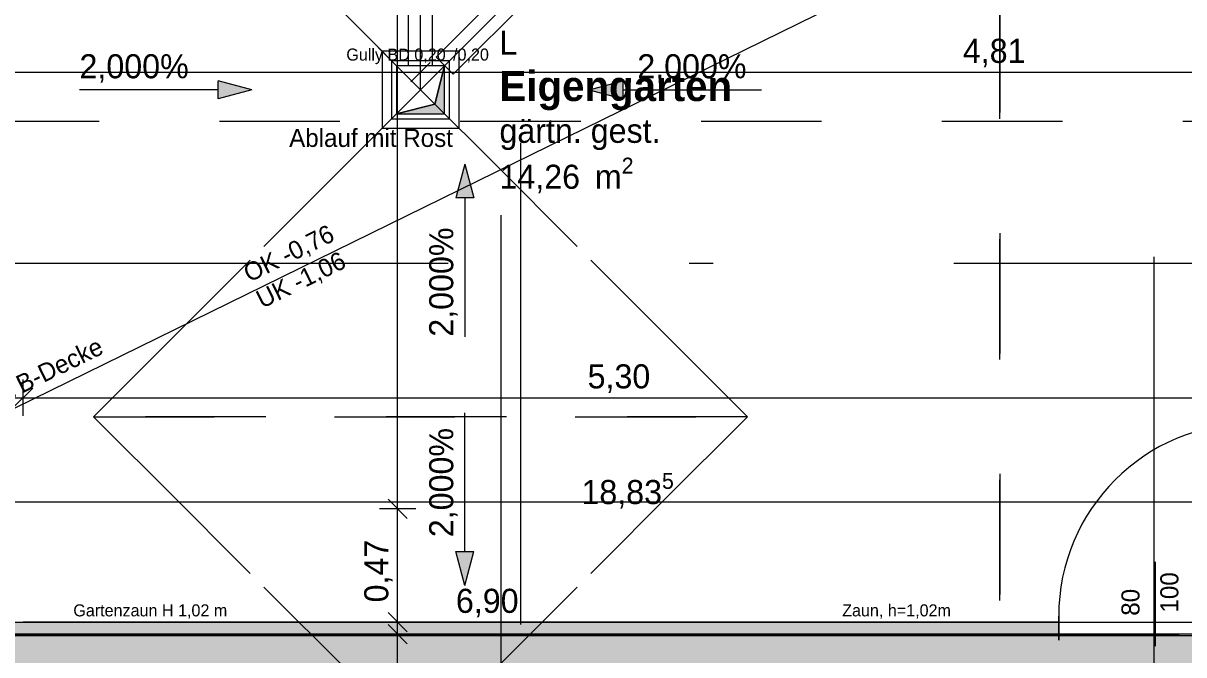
# Model space of a CAD drawing. Header units: metres. Extents: x -3.9 to 83, y -38 to 6.2.
# Drawn here: x 6.935 to 11.754, y -19.626 to -17.004 of the extents above; entities that cross this region are included whole.
import ezdxf

# ---------------------------------------------------------------- set-up
doc = ezdxf.new("R2010")
doc.units = ezdxf.units.M
doc.header["$MEASUREMENT"] = 0
for name, pattern in [('Achse', [0.004, 0.002, -0.001, 0, -0.001]), ('Schnittlinie', [0.006, 0.003, -0.0015, 0, -0.0015]), ('Untersicht', [0.001, 0.0005, -0.0005])]:
    doc.linetypes.add(name, pattern=pattern)
for name, color, linetype in [('0._EG PP_2_000 Achsraster', 7, 'Continuous'), ('0._EG PP_2_140 Geländer transparent', 7, 'Continuous'), ('0._EG PP_2_210 Decke', 7, 'Continuous'), ('0._EG PP_2_220 Bodenaufbau', 7, 'Continuous'), ('0._EG PP_2_221 Bodenaufbau - Abdichtung', 7, 'Continuous'), ('0._EG PP_2_221 Bodenaufbau - Terrassenbelag', 7, 'Continuous'), ('0._EG PP_2_270 Deckendurchbruchsymbol', 7, 'Continuous'), ('0._EG PP_2_611 Entwässerung', 7, 'Continuous'), ('0._EG PP_2_810 Raum', 7, 'Continuous'), ('0._EG PP_2_851 Marker Schnitt', 7, 'Continuous'), ('0._EG PP_2_945 Einreichplan Beschriftung', 7, 'Continuous'), ('0._EG PP_2_950 Polierplan Bemaßung', 7, 'Continuous'), ('0._EG PP_2_955 Polierplan Beschriftung', 7, 'Continuous')]:
    doc.layers.add(name, color=color, linetype=linetype)
doc.styles.add('ERSTELLTER_STIL_10', font='')
doc.styles.add('ERSTELLTER_STIL_2', font='')
doc.styles.get('ERSTELLTER_STIL_10').set_extended_font_data('Eurostile', bold=True)
doc.styles.get('ERSTELLTER_STIL_2').set_extended_font_data('Eurostile')

msp = doc.modelspace()

# ---------------------------------------------------------------- hatches: boundary and pattern name
at = {"layer": '0._EG PP_2_140 Geländer transparent', "linetype": 'Continuous', "lineweight": 13}
msp.add_hatch(color=4, dxfattribs=at).paths.add_polyline_path([(6.685, -19.49), (6.685, -19.54), (11.235, -19.54), (11.235, -19.49)])
at = {"layer": '0._EG PP_2_221 Bodenaufbau - Terrassenbelag', "linetype": 'Continuous', "lineweight": 0, "true_color": 0x111111}
msp.add_hatch(color=250, dxfattribs=at).paths.add_polyline_path([(5.435, -20.735), (10.845, -20.735), (10.845, -20.985), (12.19, -20.985), (12.19, -21.29), (12.46, -21.29), (12.46, -21.16), (12.58, -21.16), (12.58, -21.29), (13.63, -21.29), (13.63, -16.585), (15.075, -16.585), (15.075, -15.075), (12.785, -15.075), (12.785, -15.205), (12.665, -15.205), (12.665, -15.075), (12.37, -15.075), (12.37, -15.28), (12.29, -15.28), (12.29, -19.545), (5.435, -19.545)])
at = {"layer": '0._EG PP_2_270 Deckendurchbruchsymbol', "linetype": 'Continuous', "lineweight": 0, "true_color": 0x000000}
msp.add_hatch(color=18, dxfattribs=at).paths.add_polyline_path([(8.485, -17.38), (8.685, -17.38), (8.685, -17.18), (8.6446, -17.3396)])
at = {"layer": '0._EG PP_2_950 Polierplan Bemaßung', "linetype": 'Continuous', "lineweight": 13, "true_color": 0x6c6cff}
for points in [[(7.885, -17.28), (7.745, -17.2425), (7.745, -17.3175)], [(9.285, -17.28), (9.425, -17.3175), (9.425, -17.2425)], [(8.7684, -17.5889), (8.7309, -17.7289), (8.8059, -17.7289)], [(8.7684, -19.3375), (8.8059, -19.1975), (8.7309, -19.1975)]]:
    msp.add_hatch(color=171, dxfattribs=at).paths.add_polyline_path(points)

# ---------------------------------------------------------------- linework, layer by layer
at = {"layer": '0._EG PP_2_000 Achsraster', "color": 5, "linetype": 'Achse', "lineweight": 0, "ltscale": 1000}
for p, q in [((9, 3), (9, -36)), ((-1.5, -18), (21, -18))]:
    msp.add_line(p, q, dxfattribs=at)
at = {"layer": '0._EG PP_2_140 Geländer transparent', "color": 7, "linetype": 'Continuous', "lineweight": 13, "ltscale": 1000}
msp.add_line((11.635, -19.24), (11.635, -19.59), dxfattribs=at)
at = {"layer": '0._EG PP_2_140 Geländer transparent', "color": 8, "linetype": 'Continuous', "lineweight": 13, "ltscale": 1000}
for p, q in [((11.235, -19.49), (11.235, -19.465)), ((11.235, -19.465), (11.235, -19.565)), ((11.235, -19.54), (11.235, -19.49)), ((11.235, -19.565), (11.235, -19.54))]:
    msp.add_line(p, q, dxfattribs=at)
at = {"layer": '0._EG PP_2_140 Geländer transparent', "color": 7, "linetype": 'Continuous', "lineweight": 18, "ltscale": 1000}
msp.add_line((11.235, -19.49), (11.235, -19.54), dxfattribs=at)
msp.add_line((11.235, -19.49), (11.235, -19.54), dxfattribs=at)
msp.add_line((11.235, -19.49), (11.235, -19.54), dxfattribs=at)
at = {"layer": '0._EG PP_2_140 Geländer transparent', "color": 8, "linetype": 'Untersicht', "lineweight": 13, "ltscale": 1000}
for p, q in [((11.235, -19.49), (12.035, -19.49)), ((11.235, -19.54), (12.035, -19.54))]:
    msp.add_line(p, q, dxfattribs=at)
at = {"layer": '0._EG PP_2_140 Geländer transparent', "color": 7, "linetype": 'Continuous', "lineweight": 18, "ltscale": 1000, "flags": 128}
for points in [[(11.235, -19.49), (6.935, -19.49)], [(6.685, -19.54), (11.235, -19.54)]]:
    msp.add_lwpolyline(points, dxfattribs=at)
at = {"layer": '0._EG PP_2_140 Geländer transparent', "color": 7, "linetype": 'Continuous', "lineweight": 13, "ltscale": 1000}
msp.add_arc((12.035, -19.465), 0.8, 90, 180, dxfattribs=at)
at = {"layer": '0._EG PP_2_210 Decke', "color": 8, "linetype": 'Untersicht', "lineweight": 13, "ltscale": 1000, "flags": 128}
msp.add_lwpolyline([(3.29, -14.87), (3.29, -17.41), (15.6953, -17.41), (15.6953, -14.87)], dxfattribs=at)
at = {"layer": '0._EG PP_2_220 Bodenaufbau', "color": 7, "linetype": 'Continuous', "lineweight": 13, "ltscale": 1000, "true_color": 0xf4f4f4, "flags": 128}
msp.add_lwpolyline([(12.285, -15.07), (12.285, -19.54), (5.435, -19.54), (5.435, -23.79), (7.875, -23.79), (7.875, -23.85), (9.875, -23.85), (9.875, -23.79), (12.335, -23.79), (12.335, -21.295), (13.635, -21.295), (13.635, -16.59), (15.08, -16.59), (15.08, -15.07)], close=True, dxfattribs=at)
at = {"layer": '0._EG PP_2_221 Bodenaufbau - Abdichtung', "color": 171, "linetype": 'Untersicht', "lineweight": 13, "ltscale": 1000, "true_color": 0x6c6cff, "flags": 128}
for points in [[(8.585, -17.28), (6.175, -14.87)], [(6.175, -14.87), (8.585, -17.28)], [(10.995, -14.87), (8.585, -17.28)], [(8.585, -17.28), (10.99, -14.875)], [(10.99, -14.875), (10.99, -22.4)], [(10.99, -22.4), (10.99, -14.875)], [(7.2275, -18.6375), (8.585, -17.28)], [(8.585, -17.28), (7.2275, -18.6375)], [(8.585, -17.28), (9.9425, -18.6375)], [(9.9425, -18.6375), (8.585, -17.28)], [(9.9425, -18.6375), (7.2275, -18.6375)], [(8.585, -19.995), (7.2275, -18.6375)], [(7.2275, -18.6375), (9.9425, -18.6375)], [(7.2275, -18.6375), (8.585, -19.995)], [(9.9425, -18.6375), (8.585, -19.995)], [(8.585, -19.995), (9.9425, -18.6375)]]:
    msp.add_lwpolyline(points, dxfattribs=at)
at = {"layer": '0._EG PP_2_221 Bodenaufbau - Terrassenbelag', "color": 7, "linetype": 'Continuous', "lineweight": 18, "ltscale": 1000, "flags": 128}
msp.add_lwpolyline([(5.435, -19.545), (12.29, -19.545)], dxfattribs=at)
at = {"layer": '0._EG PP_2_270 Deckendurchbruchsymbol', "color": 7, "linetype": 'Continuous', "lineweight": 13, "ltscale": 1000, "flags": 128}
for points in [[(8.6446, -17.3396), (8.685, -17.18), (8.485, -17.18), (8.485, -17.38)], [(8.485, -17.38), (8.685, -17.38), (8.685, -17.18), (8.6446, -17.3396)]]:
    msp.add_lwpolyline(points, close=True, dxfattribs=at)
at = {"layer": '0._EG PP_2_611 Entwässerung', "color": 8, "linetype": 'Untersicht', "lineweight": 0, "ltscale": 1000}
for p, q in [((8.6496, -17.1446), (10.518, -15.2763)), ((8.535, -17.18), (8.535, -15.28)), ((8.635, -17.18), (8.635, -15.28)), ((8.7204, -17.2154), (10.5887, -15.347)), ((8.7204, -17.2154), (8.6496, -17.1446)), ((8.635, -17.18), (8.535, -17.18))]:
    msp.add_line(p, q, dxfattribs=at)
at = {"layer": '0._EG PP_2_611 Entwässerung', "color": 76, "linetype": 'Achse', "lineweight": 13, "ltscale": 1000, "true_color": 0x3f7f02}
for p, q in [((8.585, -17.18), (8.585, -15.28)), ((8.685, -17.18), (10.5533, -15.3117))]:
    msp.add_line(p, q, dxfattribs=at)
at = {"layer": '0._EG PP_2_611 Entwässerung', "color": 7, "linetype": 'Continuous', "lineweight": 13, "ltscale": 1000}
for p, q in [((8.745, -17.12), (8.425, -17.12)), ((8.425, -17.12), (8.425, -17.44)), ((8.745, -17.44), (8.745, -17.12)), ((8.705, -17.16), (8.465, -17.16)), ((8.465, -17.16), (8.465, -17.4)), ((8.705, -17.4), (8.705, -17.16)), ((8.425, -17.44), (8.745, -17.44)), ((8.465, -17.4), (8.705, -17.4))]:
    msp.add_line(p, q, dxfattribs=at)
at = {"layer": '0._EG PP_2_851 Marker Schnitt', "color": 7, "linetype": 'Schnittlinie', "lineweight": 13, "ltscale": 1000}
for p, q in [((11.63, -5.7741), (11.63, -35.645)), ((8.9179, -11.7), (8.9179, -29.1277))]:
    msp.add_line(p, q, dxfattribs=at)
at = {"layer": '0._EG PP_2_950 Polierplan Bemaßung', "color": 76, "linetype": 'Continuous', "lineweight": 13, "ltscale": 1000, "true_color": 0x3f7f02}
msp.add_line((0.185, -21.895), (15.32, -14.47), dxfattribs=at)
at = {"layer": '0._EG PP_2_950 Polierplan Bemaßung', "color": 6, "linetype": 'Continuous', "lineweight": 13, "ltscale": 1000, "true_color": 0xfb02fe}
for p, q in [((8.4898, -19.02), (8.4898, -15.07)), ((8.585, -17.282), (8.585, -17.132)), ((8.625, -17.167), (8.545, -17.247)), ((2.025, -17.207), (8.585, -17.207)), ((8.585, -17.207), (13.395, -17.207)), ((6.935, -18.6333), (6.935, -18.4833)), ((6.975, -18.5183), (6.895, -18.5983)), ((6.885, -18.5583), (6.935, -18.5583)), ((6.935, -18.5583), (12.235, -18.5583)), ((8.4498, -18.98), (8.5298, -19.06)), ((8.5648, -19.02), (8.4148, -19.02)), ((8.4898, -19.49), (8.4898, -19.02)), ((8.4498, -19.45), (8.5298, -19.53)), ((8.5648, -19.49), (8.4148, -19.49)), ((8.4498, -19.5), (8.5298, -19.58)), ((8.4898, -19.54), (8.4898, -19.49)), ((8.5648, -19.54), (8.4148, -19.54)), ((8.4898, -21.11), (8.4898, -19.54))]:
    msp.add_line(p, q, dxfattribs=at)
at = {"layer": '0._EG PP_2_950 Polierplan Bemaßung', "color": 171, "linetype": 'Continuous', "lineweight": 13, "ltscale": 1000, "true_color": 0x6c6cff}
for p, q in [((7.745, -17.3175), (7.745, -17.2425)), ((7.885, -17.28), (7.745, -17.2425)), ((9.285, -17.28), (9.425, -17.2425)), ((9.425, -17.2425), (9.425, -17.3175)), ((7.685, -17.28), (7.1687, -17.28)), ((7.745, -17.28), (7.685, -17.28)), ((7.885, -17.28), (7.745, -17.3175)), ((9.285, -17.28), (9.425, -17.3175)), ((9.425, -17.28), (9.485, -17.28)), ((9.485, -17.28), (10.0013, -17.28)), ((8.7684, -17.5889), (8.7309, -17.7289)), ((8.7684, -17.5889), (8.8059, -17.7289)), ((8.8059, -17.7289), (8.7309, -17.7289)), ((8.7684, -17.7289), (8.7684, -17.7889)), ((8.7684, -17.7889), (8.7684, -18.3052)), ((8.7684, -19.1375), (8.7684, -18.6212)), ((8.7684, -19.1975), (8.7684, -19.1375)), ((8.7309, -19.1975), (8.8059, -19.1975)), ((8.7684, -19.3375), (8.7309, -19.1975)), ((8.7684, -19.3375), (8.8059, -19.1975))]:
    msp.add_line(p, q, dxfattribs=at)
at = {"layer": '0._EG PP_2_950 Polierplan Bemaßung', "color": 1, "linetype": 'Continuous', "lineweight": 13, "ltscale": 1000, "true_color": 0xfb0106}
for p, q in [((0.065, -18.9902), (18.9, -18.9902)), ((5.435, -19.4902), (12.335, -19.4902))]:
    msp.add_line(p, q, dxfattribs=at)

# ---------------------------------------------------------------- texts
at = {"layer": '0._EG PP_2_140 Geländer transparent', "color": 7, "linetype": 'Continuous', "lineweight": 13, "char_height": 0.075, "attachment_point": 9, "rotation": 90, "style": 'ERSTELLTER_STIL_2'}
for s, insert in [('\\A1;{\\pqr;\\pt0;\\fEurostile|b0|i0|c0|p0;\\W1.000000;100}', (11.7329, -19.283)), ('\\A1;{\\pqr;\\pt0;\\fEurostile|b0|i0|c0|p0;\\W1.000000;80}', (11.5714, -19.352))]:
    msp.add_mtext(s, dxfattribs=dict(at, insert=insert))
at = {"layer": '0._EG PP_2_270 Deckendurchbruchsymbol', "color": 1, "linetype": 'Continuous', "lineweight": 0, "insert": (8.585, -17.1738), "char_height": 0.05, "attachment_point": 8, "style": 'ERSTELLTER_STIL_2'}
msp.add_mtext('\\A1;{\\pqc;\\pt0;\\fEurostile|b0|i0|c0|p0;\\W1.000000;Gully BD 0,20\\fEurostile|b0|i0|c0|p0;\\W1.000000;\\A1{\\H.66x;\\S^  ;}\\fEurostile|b0|i0|c0|p0;\\W1.000000; /0,20\\fEurostile|b0|i0|c0|p0;\\W1.000000;\\A1{\\H.66x;\\S^  ;}\\fEurostile|b0|i0|c0|p0;\\W1.000000;\\fEurostile|b0|i0|c0|p0;\\W1.000000;\\A1{\\H.66x;\\S^  ;}}', dxfattribs=at)
at = {"layer": '0._EG PP_2_810 Raum', "color": 7, "linetype": 'Continuous', "lineweight": 13, "attachment_point": 1}
for s, insert, char_height, style in [('\\A1;{\\pql;\\pt0;\\fEurostile|b0|i0|c0|p0;\\W1.000000;L}', (8.9126, -17.0347), 0.1, 'ERSTELLTER_STIL_2'), ('\\A1;{\\pql;\\pt0;\\fEurostile|b1|i0|c0|p0;\\W1.000000;Eigengarten}', (8.9126, -17.2019), 0.125, 'ERSTELLTER_STIL_10'), ('\\A1;{\\pql;\\pt0;\\fEurostile|b0|i0|c0|p0;\\W1.000000;gärtn. gest.}', (8.9126, -17.4003), 0.1, 'ERSTELLTER_STIL_2'), ('\\A1;{\\pql;\\pt0,0.05;\\fEurostile|b0|i0|c0|p0;\\W1.000000;14,26\\fEurostile|b0|i0|c0|p0;\\W1.000000;\\A1{\\H.66x;\\S^  ;}\\fEurostile|b0|i0|c0|p0;\\W1.000000; m\\fEurostile|b0|i0|c0|p0;\\W1.000000;\\A1{\\H.66x;\\S2^  ;}}', (8.9126, -17.5618), 0.1, 'ERSTELLTER_STIL_2')]:
    msp.add_mtext(s, dxfattribs=dict(at, insert=insert, char_height=char_height, style=style))
at = {"layer": '0._EG PP_2_945 Einreichplan Beschriftung', "color": 7, "linetype": 'Continuous', "lineweight": 13, "char_height": 0.05, "attachment_point": 7, "style": 'ERSTELLTER_STIL_2'}
for s, insert in [('\\A1;{\\pql;\\fEurostile|b0|i0|c0|p0;\\W1.000000;Gartenzaun\\fEurostile|b0|i0|c0|p0;\\W1.000000; H \\fEurostile|b0|i0|c0|p0;\\W1.000000;1,02\\fEurostile|b0|i0|c0|p0;\\W1.000000; m}', (7.1431, -19.4755)), ('\\A1;{\\pql;\\fEurostile|b0|i0|c0|p0;\\W1.000000;Zaun, h=1,02m}', (10.3358, -19.4755))]:
    msp.add_mtext(s, dxfattribs=dict(at, insert=insert))
at = {"layer": '0._EG PP_2_950 Polierplan Bemaßung', "color": 6, "linetype": 'Continuous', "lineweight": 13, "true_color": 0xfb02fe, "char_height": 0.1, "width": 0.306373, "attachment_point": 7, "style": 'ERSTELLTER_STIL_2'}
for s, insert in [('\\A1;{\\pql;\\fEurostile|b0|i0|c0|p0;\\W1.000000;4,81}', (10.8368, -17.187)), ('\\A1;{\\pql;\\fEurostile|b0|i0|c0|p0;\\W1.000000;5,30}', (9.2786, -18.5383))]:
    msp.add_mtext(s, dxfattribs=dict(at, insert=insert))
at = {"layer": '0._EG PP_2_950 Polierplan Bemaßung', "color": 171, "linetype": 'Continuous', "lineweight": 13, "true_color": 0x6c6cff, "char_height": 0.1, "attachment_point": 7, "style": 'ERSTELLTER_STIL_2'}
for insert in [(7.1687, -17.251), (9.485, -17.251)]:
    msp.add_mtext('\\A1;{\\pql;\\fEurostile|b0|i0|c0|p0;\\W1.000000;2,000\\fEurostile|b0|i0|c0|p0;\\W1.000000;%}', dxfattribs=dict(at, insert=insert))
at = {"layer": '0._EG PP_2_950 Polierplan Bemaßung', "color": 76, "linetype": 'Continuous', "lineweight": 13, "true_color": 0x3f7f02, "insert": (7.8885, -18.1111), "char_height": 0.075, "attachment_point": 4, "rotation": 26.1319, "line_spacing_factor": 0.968161, "style": 'ERSTELLTER_STIL_2'}
msp.add_mtext('\\A1;{\\pql;\\fEurostile|b0|i0|c0|p0;\\W1.000000;OK \\fEurostile|b0|i0|c0|p0;\\W1.000000;\\fEurostile|b0|i0|c0|p0;\\W1.000000;-0,76\\fEurostile|b0|i0|c0|p0;\\W1.000000;\\A1{\\H.66x;\\S^  ;}\\fEurostile|b0|i0|c0|p0;\\W1.000000;\\fEurostile|b0|i0|c0|p0;\\W1.000000;\\P\\pql;\\fEurostile|b0|i0|c0|p0;\\W1.000000;UK \\fEurostile|b0|i0|c0|p0;\\W1.000000;\\fEurostile|b0|i0|c0|p0;\\W1.000000;-1,06\\fEurostile|b0|i0|c0|p0;\\W1.000000;\\A1{\\H.66x;\\S^  ;}\\fEurostile|b0|i0|c0|p0;\\W1.000000;\\fEurostile|b0|i0|c0|p0;\\W1.000000;}', dxfattribs=at)
at = {"layer": '0._EG PP_2_950 Polierplan Bemaßung', "color": 171, "linetype": 'Continuous', "lineweight": 13, "true_color": 0x6c6cff, "char_height": 0.1, "attachment_point": 7, "rotation": 90, "style": 'ERSTELLTER_STIL_2'}
for insert in [(8.7394, -18.3052), (8.7394, -19.1375)]:
    msp.add_mtext('\\A1;{\\pql;\\fEurostile|b0|i0|c0|p0;\\W1.000000;2,000\\fEurostile|b0|i0|c0|p0;\\W1.000000;%}', dxfattribs=dict(at, insert=insert))
at = {"layer": '0._EG PP_2_950 Polierplan Bemaßung', "color": 76, "linetype": 'Continuous', "lineweight": 13, "true_color": 0x3f7f02, "insert": (6.8351, -18.64), "char_height": 0.075, "attachment_point": 4, "rotation": 26.1319, "style": 'ERSTELLTER_STIL_2'}
msp.add_mtext('\\A1;{\\pql;\\fEurostile|b0|i0|c0|p0;\\W1.000000;\\fEurostile|b0|i0|c0|p0;\\W1.000000;\\fEurostile|b0|i0|c0|p0;\\W1.000000;STB-Decke\\fEurostile|b0|i0|c0|p0;\\W1.000000;\\A1{\\H.66x;\\S^  ;}\\fEurostile|b0|i0|c0|p0;\\W1.000000;\\fEurostile|b0|i0|c0|p0;\\W1.000000;\\P\\pql;\\fEurostile|b0|i0|c0|p0;\\W1.000000;\\fEurostile|b0|i0|c0|p0;\\W1.000000;\\fEurostile|b0|i0|c0|p0;\\W1.000000;\\fEurostile|b0|i0|c0|p0;\\W1.000000;\\A1{\\H.66x;\\S^  ;}\\fEurostile|b0|i0|c0|p0;\\W1.000000;\\fEurostile|b0|i0|c0|p0;\\W1.000000;}', dxfattribs=at)
at = {"layer": '0._EG PP_2_950 Polierplan Bemaßung', "color": 1, "linetype": 'Continuous', "lineweight": 13, "true_color": 0xfb0106, "insert": (9.253, -19.0292), "char_height": 0.1, "attachment_point": 7, "style": 'ERSTELLTER_STIL_2'}
msp.add_mtext('\\A1;{\\pql;\\fEurostile|b0|i0|c0|p0;\\W1.000000;18,83\\fEurostile|b0|i0|c0|p0;\\W1.000000;\\A1{\\H.66x;\\S5^  ;}}', dxfattribs=at)
at = {"layer": '0._EG PP_2_950 Polierplan Bemaßung', "color": 6, "linetype": 'Continuous', "lineweight": 13, "true_color": 0xfb02fe, "insert": (8.4698, -19.4082), "char_height": 0.1, "width": 0.306373, "attachment_point": 7, "rotation": 90, "style": 'ERSTELLTER_STIL_2'}
msp.add_mtext('\\A1;{\\pql;\\fEurostile|b0|i0|c0|p0;\\W1.000000;0,47}', dxfattribs=at)
at = {"layer": '0._EG PP_2_950 Polierplan Bemaßung', "color": 1, "linetype": 'Continuous', "lineweight": 13, "true_color": 0xfb0106, "insert": (8.7318, -19.4702), "char_height": 0.1, "width": 0.306373, "attachment_point": 7, "style": 'ERSTELLTER_STIL_2'}
msp.add_mtext('\\A1;{\\pql;\\fEurostile|b0|i0|c0|p0;\\W1.000000;6,90}', dxfattribs=at)
at = {"layer": '0._EG PP_2_955 Polierplan Beschriftung', "color": 7, "linetype": 'Continuous', "lineweight": 13, "insert": (8.0393, -17.4423), "char_height": 0.075, "attachment_point": 1, "style": 'ERSTELLTER_STIL_2'}
msp.add_mtext('\\A1;{\\pql;\\fEurostile|b0|i0|c0|p0;\\W1.000000;Ablauf mit Rost\\fEurostile|b0|i0|c0|p0;\\W1.000000;  }', dxfattribs=at)

doc.saveas('drawing.dxf')
